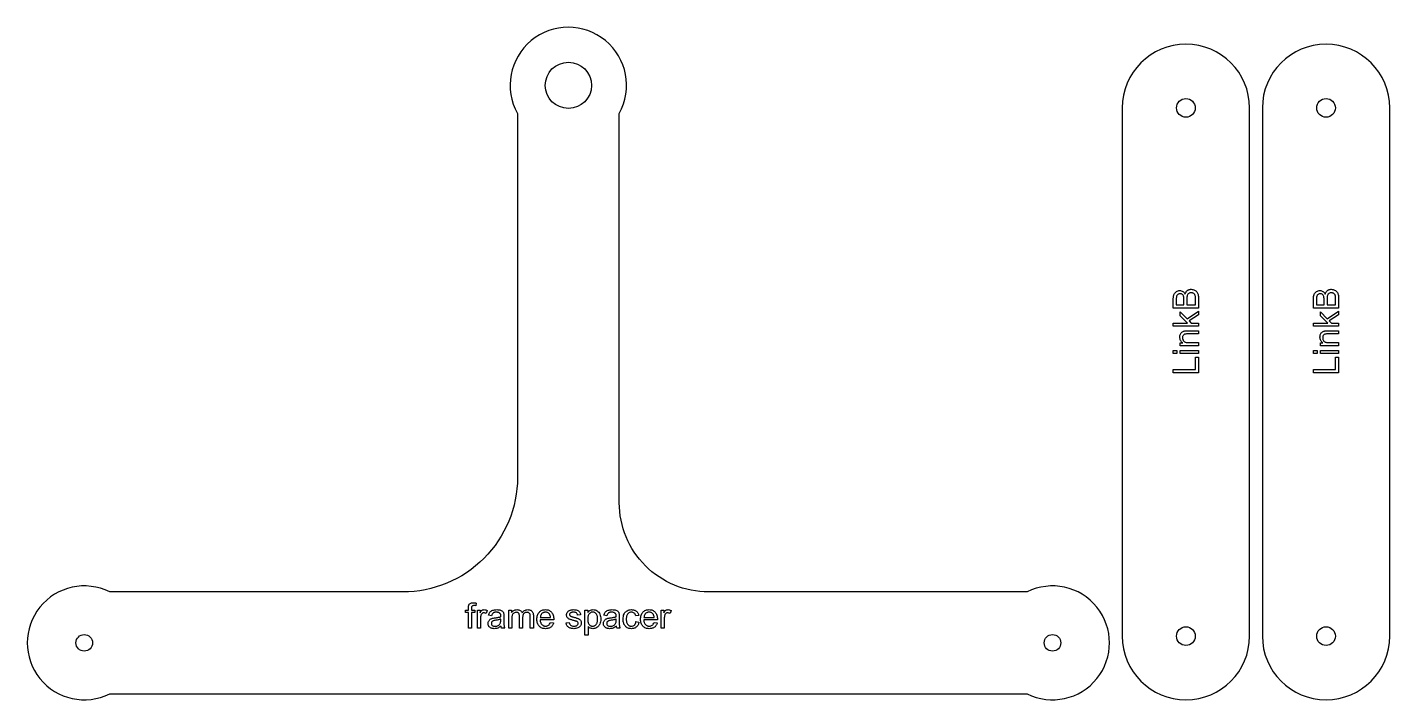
# Model space of a CAD drawing. Header units: millimetres. Extents: x 18 to 1175, y 18 to 1179.
# Drawn here: x 534 to 1175, y 18 to 335 of the extents above; entities that cross this region are included whole.
import ezdxf

# ---------------------------------------------------------------- set-up
doc = ezdxf.new("R2010")
doc.units = ezdxf.units.MM
doc.layers.add('cut', color=5, linetype='Continuous', true_color=0x0000ff)
doc.layers.add('line engraving', color=1, linetype='Continuous', true_color=0xff0000)

msp = doc.modelspace()

# ---------------------------------------------------------------- linework, layer by layer
at = {"layer": 'cut', "color": 5, "true_color": 0x0000ff}
for points in [[(812.5, 110.83), (812.5, 294.43, 1.695342), (764.55, 294.33), (764.55, 122.83, -0.414214), (710.55, 68.83), (572.5, 68.83, 1.618034), (572.5, 20.83), (1004.5, 20.83, 1.618034), (1004.5, 68.83), (854.5, 68.83, -0.414214)], [(1109.33, 297, 1), (1049.33, 297), (1049.33, 48, 1), (1109.33, 48)], [(1175.33, 297, 1), (1115.33, 297), (1115.33, 48, 1), (1175.33, 48)]]:
    msp.add_lwpolyline(points, format="xyb", close=True, dxfattribs=at)
for centre, radius in [((788.5, 307.63), 10.9), ((1079.33, 297), 4.4), ((1145.33, 297), 4.4), ((1079.33, 48), 4.4), ((1145.33, 48), 4.4), ((560.5, 44.83), 3.9), ((1016.5, 44.83), 3.9)]:
    msp.add_circle(centre, radius, dxfattribs=at)
at = {"layer": 'line engraving', "color": 1, "true_color": 0xff0000}
for points in [[(1085.26, 202.53), (1073.4, 202.53), (1073.4, 206.98), (1073.41, 207.31), (1073.42, 207.63), (1073.45, 207.92), (1073.49, 208.21), (1073.54, 208.47), (1073.6, 208.72), (1073.68, 208.95), (1073.76, 209.16), (1073.97, 209.55), (1074.22, 209.89), (1074.52, 210.19), (1074.87, 210.45), (1075.25, 210.65), (1075.64, 210.8), (1076.03, 210.88), (1076.44, 210.91), (1076.81, 210.89), (1077.17, 210.81), (1077.53, 210.68), (1077.87, 210.5), (1078.19, 210.27), (1078.47, 209.98), (1078.73, 209.64), (1078.95, 209.25), (1079.04, 209.51), (1079.14, 209.76), (1079.25, 209.99), (1079.38, 210.21), (1079.52, 210.4), (1079.67, 210.59), (1079.84, 210.76), (1080.03, 210.91), (1080.22, 211.04), (1080.42, 211.16), (1080.64, 211.26), (1080.86, 211.34), (1081.08, 211.41), (1081.32, 211.45), (1081.57, 211.48), (1081.82, 211.49), (1082.23, 211.46), (1082.63, 211.4), (1083.01, 211.29), (1083.37, 211.13), (1083.71, 210.95), (1084.01, 210.74), (1084.26, 210.51), (1084.48, 210.26), (1084.66, 209.99), (1084.82, 209.68), (1084.95, 209.34), (1085.06, 208.97), (1085.15, 208.55), (1085.21, 208.1), (1085.25, 207.6), (1085.26, 207.05), (1085.26, 202.53)], [(1078.38, 204.1), (1078.38, 206.67), (1078.38, 207.15), (1078.35, 207.56), (1078.31, 207.9), (1078.25, 208.16), (1078.14, 208.44), (1078.01, 208.69), (1077.85, 208.89), (1077.66, 209.06), (1077.44, 209.2), (1077.19, 209.29), (1076.92, 209.35), (1076.62, 209.37), (1076.33, 209.35), (1076.07, 209.3), (1075.82, 209.21), (1075.58, 209.08), (1075.37, 208.93), (1075.2, 208.74), (1075.07, 208.52), (1074.97, 208.27), (1074.93, 208.13), (1074.89, 207.96), (1074.87, 207.77), (1074.84, 207.56), (1074.82, 207.32), (1074.81, 207.06), (1074.8, 206.78), (1074.8, 206.47), (1074.8, 204.1), (1078.38, 204.1)], [(1083.86, 204.1), (1083.86, 207.05), (1083.86, 207.41), (1083.85, 207.7), (1083.83, 207.94), (1083.8, 208.12), (1083.75, 208.38), (1083.68, 208.62), (1083.59, 208.83), (1083.48, 209.03), (1083.36, 209.2), (1083.2, 209.36), (1083.03, 209.5), (1082.82, 209.63), (1082.6, 209.73), (1082.36, 209.8), (1082.1, 209.85), (1081.82, 209.86), (1081.5, 209.84), (1081.2, 209.78), (1080.93, 209.67), (1080.67, 209.52), (1080.44, 209.33), (1080.25, 209.12), (1080.1, 208.86), (1079.98, 208.58), (1079.9, 208.24), (1079.83, 207.84), (1079.8, 207.38), (1079.78, 206.84), (1079.78, 204.1), (1083.86, 204.1)], [(1151.26, 202.53), (1139.4, 202.53), (1139.4, 206.98), (1139.41, 207.31), (1139.42, 207.63), (1139.45, 207.92), (1139.49, 208.21), (1139.54, 208.47), (1139.6, 208.72), (1139.68, 208.95), (1139.76, 209.16), (1139.97, 209.55), (1140.22, 209.89), (1140.52, 210.19), (1140.87, 210.45), (1141.25, 210.65), (1141.64, 210.8), (1142.03, 210.88), (1142.44, 210.91), (1142.81, 210.89), (1143.17, 210.81), (1143.53, 210.68), (1143.87, 210.5), (1144.19, 210.27), (1144.47, 209.98), (1144.73, 209.64), (1144.95, 209.25), (1145.04, 209.51), (1145.14, 209.76), (1145.25, 209.99), (1145.38, 210.21), (1145.52, 210.4), (1145.67, 210.59), (1145.84, 210.76), (1146.03, 210.91), (1146.22, 211.04), (1146.42, 211.16), (1146.64, 211.26), (1146.86, 211.34), (1147.08, 211.41), (1147.32, 211.45), (1147.57, 211.48), (1147.82, 211.49), (1148.23, 211.46), (1148.63, 211.4), (1149.01, 211.29), (1149.37, 211.13), (1149.71, 210.95), (1150.01, 210.74), (1150.26, 210.51), (1150.48, 210.26), (1150.66, 209.99), (1150.82, 209.68), (1150.95, 209.34), (1151.06, 208.97), (1151.15, 208.55), (1151.21, 208.1), (1151.25, 207.6), (1151.26, 207.05), (1151.26, 202.53)], [(1144.38, 204.1), (1144.38, 206.67), (1144.38, 207.15), (1144.35, 207.56), (1144.31, 207.9), (1144.25, 208.16), (1144.14, 208.44), (1144.01, 208.69), (1143.85, 208.89), (1143.66, 209.06), (1143.44, 209.2), (1143.19, 209.29), (1142.92, 209.35), (1142.62, 209.37), (1142.33, 209.35), (1142.07, 209.3), (1141.82, 209.21), (1141.58, 209.08), (1141.37, 208.93), (1141.2, 208.74), (1141.07, 208.52), (1140.97, 208.27), (1140.93, 208.13), (1140.89, 207.96), (1140.87, 207.77), (1140.84, 207.56), (1140.82, 207.32), (1140.81, 207.06), (1140.8, 206.78), (1140.8, 206.47), (1140.8, 204.1), (1144.38, 204.1)], [(1149.86, 204.1), (1149.86, 207.05), (1149.86, 207.41), (1149.85, 207.7), (1149.83, 207.94), (1149.8, 208.12), (1149.75, 208.38), (1149.68, 208.62), (1149.59, 208.83), (1149.48, 209.03), (1149.36, 209.2), (1149.2, 209.36), (1149.03, 209.5), (1148.82, 209.63), (1148.6, 209.73), (1148.36, 209.8), (1148.1, 209.85), (1147.82, 209.86), (1147.5, 209.84), (1147.2, 209.78), (1146.93, 209.67), (1146.67, 209.52), (1146.44, 209.33), (1146.25, 209.12), (1146.1, 208.86), (1145.98, 208.58), (1145.9, 208.24), (1145.83, 207.84), (1145.8, 207.38), (1145.78, 206.84), (1145.78, 204.1), (1149.86, 204.1)], [(1085.26, 194.13), (1073.4, 194.13), (1073.4, 195.59), (1080.16, 195.59), (1076.67, 199.04), (1076.67, 200.92), (1079.86, 197.64), (1085.26, 201.25), (1085.26, 199.46), (1080.87, 196.62), (1081.86, 195.59), (1085.26, 195.59), (1085.26, 194.13)], [(1151.26, 194.13), (1139.4, 194.13), (1139.4, 195.59), (1146.16, 195.59), (1142.67, 199.04), (1142.67, 200.92), (1145.86, 197.64), (1151.26, 201.25), (1151.26, 199.46), (1146.87, 196.62), (1147.86, 195.59), (1151.26, 195.59), (1151.26, 194.13)], [(1085.26, 184.91), (1076.67, 184.91), (1076.67, 186.22), (1077.89, 186.22), (1077.56, 186.47), (1077.27, 186.75), (1077.03, 187.05), (1076.83, 187.38), (1076.67, 187.73), (1076.56, 188.12), (1076.5, 188.52), (1076.48, 188.96), (1076.49, 189.34), (1076.55, 189.7), (1076.63, 190.05), (1076.75, 190.38), (1076.91, 190.69), (1077.08, 190.95), (1077.27, 191.18), (1077.49, 191.36), (1077.72, 191.51), (1077.98, 191.63), (1078.26, 191.74), (1078.56, 191.81), (1078.8, 191.85), (1079.12, 191.87), (1079.51, 191.89), (1079.98, 191.89), (1085.26, 191.89), (1085.26, 190.44), (1080.04, 190.44), (1079.62, 190.43), (1079.26, 190.39), (1078.95, 190.34), (1078.7, 190.27), (1078.5, 190.17), (1078.31, 190.03), (1078.14, 189.86), (1078, 189.66), (1077.89, 189.44), (1077.8, 189.19), (1077.75, 188.93), (1077.74, 188.65), (1077.75, 188.42), (1077.77, 188.2), (1077.82, 187.99), (1077.89, 187.78), (1077.97, 187.59), (1078.07, 187.4), (1078.19, 187.22), (1078.33, 187.04), (1078.49, 186.89), (1078.69, 186.75), (1078.92, 186.63), (1079.18, 186.54), (1079.48, 186.46), (1079.81, 186.41), (1080.17, 186.38), (1080.57, 186.37), (1085.26, 186.37), (1085.26, 184.91)], [(1151.26, 184.91), (1142.67, 184.91), (1142.67, 186.22), (1143.89, 186.22), (1143.56, 186.47), (1143.27, 186.75), (1143.03, 187.05), (1142.83, 187.38), (1142.67, 187.73), (1142.56, 188.12), (1142.5, 188.52), (1142.48, 188.96), (1142.49, 189.34), (1142.55, 189.7), (1142.63, 190.05), (1142.75, 190.38), (1142.91, 190.69), (1143.08, 190.95), (1143.27, 191.18), (1143.49, 191.36), (1143.72, 191.51), (1143.98, 191.63), (1144.26, 191.74), (1144.56, 191.81), (1144.8, 191.85), (1145.12, 191.87), (1145.51, 191.89), (1145.98, 191.89), (1151.26, 191.89), (1151.26, 190.44), (1146.04, 190.44), (1145.62, 190.43), (1145.26, 190.39), (1144.95, 190.34), (1144.7, 190.27), (1144.5, 190.17), (1144.31, 190.03), (1144.14, 189.86), (1144, 189.66), (1143.89, 189.44), (1143.8, 189.19), (1143.75, 188.93), (1143.74, 188.65), (1143.75, 188.42), (1143.77, 188.2), (1143.82, 187.99), (1143.89, 187.78), (1143.97, 187.59), (1144.07, 187.4), (1144.19, 187.22), (1144.33, 187.04), (1144.49, 186.89), (1144.69, 186.75), (1144.92, 186.63), (1145.18, 186.54), (1145.48, 186.46), (1145.81, 186.41), (1146.17, 186.38), (1146.57, 186.37), (1151.26, 186.37), (1151.26, 184.91)], [(1075.08, 181.24), (1073.4, 181.24), (1073.4, 182.7), (1075.08, 182.7), (1075.08, 181.24)], [(1085.26, 181.24), (1076.67, 181.24), (1076.67, 182.7), (1085.26, 182.7), (1085.26, 181.24)], [(1141.08, 181.24), (1139.4, 181.24), (1139.4, 182.7), (1141.08, 182.7), (1141.08, 181.24)], [(1151.26, 181.24), (1142.67, 181.24), (1142.67, 182.7), (1151.26, 182.7), (1151.26, 181.24)], [(1085.26, 172.14), (1073.4, 172.14), (1073.4, 173.71), (1083.86, 173.71), (1083.86, 179.55), (1085.26, 179.55), (1085.26, 172.14)], [(1151.26, 172.14), (1139.4, 172.14), (1139.4, 173.71), (1149.86, 173.71), (1149.86, 179.55), (1151.26, 179.55), (1151.26, 172.14)], [(741.41, 51.7), (741.41, 59.16), (740.12, 59.16), (740.12, 60.29), (741.41, 60.29), (741.41, 61.2), (741.42, 61.61), (741.45, 61.96), (741.5, 62.25), (741.56, 62.49), (741.69, 62.76), (741.85, 63), (742.06, 63.22), (742.3, 63.41), (742.59, 63.56), (742.94, 63.67), (743.34, 63.74), (743.79, 63.76), (744.1, 63.75), (744.43, 63.72), (744.78, 63.68), (745.15, 63.61), (744.93, 62.34), (744.7, 62.38), (744.49, 62.41), (744.28, 62.42), (744.07, 62.43), (743.76, 62.41), (743.5, 62.35), (743.29, 62.27), (743.13, 62.14), (743.01, 61.97), (742.93, 61.74), (742.87, 61.44), (742.86, 61.08), (742.86, 60.29), (744.53, 60.29), (744.53, 59.16), (742.86, 59.16), (742.86, 51.7), (741.41, 51.7)], [(745.65, 51.7), (745.65, 60.29), (746.96, 60.29), (746.96, 58.99), (747.2, 59.41), (747.44, 59.75), (747.67, 60.01), (747.88, 60.19), (748.1, 60.32), (748.33, 60.41), (748.57, 60.47), (748.82, 60.48), (749.19, 60.45), (749.56, 60.37), (749.94, 60.22), (750.32, 60.01), (749.81, 58.66), (749.55, 58.8), (749.28, 58.9), (749.01, 58.96), (748.75, 58.98), (748.51, 58.96), (748.29, 58.91), (748.08, 58.82), (747.89, 58.69), (747.71, 58.53), (747.56, 58.35), (747.44, 58.14), (747.35, 57.9), (747.24, 57.5), (747.16, 57.08), (747.12, 56.65), (747.1, 56.2), (747.1, 51.7), (745.65, 51.7)], [(756.79, 52.76), (756.39, 52.44), (755.99, 52.17), (755.61, 51.95), (755.23, 51.79), (754.85, 51.66), (754.45, 51.58), (754.05, 51.52), (753.62, 51.5), (753.28, 51.52), (752.96, 51.55), (752.65, 51.6), (752.37, 51.68), (752.11, 51.77), (751.87, 51.89), (751.65, 52.03), (751.45, 52.2), (751.27, 52.37), (751.12, 52.57), (750.98, 52.77), (750.88, 52.98), (750.79, 53.21), (750.74, 53.45), (750.7, 53.7), (750.69, 53.96), (750.71, 54.27), (750.76, 54.57), (750.85, 54.85), (750.97, 55.12), (751.13, 55.36), (751.31, 55.59), (751.51, 55.78), (751.73, 55.95), (751.97, 56.1), (752.22, 56.23), (752.49, 56.34), (752.77, 56.43), (753.02, 56.49), (753.31, 56.54), (753.66, 56.6), (754.07, 56.65), (754.5, 56.7), (754.89, 56.76), (755.26, 56.82), (755.6, 56.88), (755.91, 56.94), (756.19, 57.01), (756.44, 57.08), (756.67, 57.15), (756.67, 57.29), (756.67, 57.4), (756.67, 57.48), (756.67, 57.53), (756.67, 57.75), (756.65, 57.94), (756.62, 58.12), (756.57, 58.29), (756.51, 58.44), (756.44, 58.57), (756.36, 58.69), (756.26, 58.78), (756.11, 58.9), (755.95, 59), (755.77, 59.09), (755.57, 59.16), (755.35, 59.21), (755.12, 59.25), (754.87, 59.27), (754.6, 59.28), (754.35, 59.27), (754.12, 59.26), (753.91, 59.23), (753.71, 59.19), (753.53, 59.14), (753.36, 59.08), (753.22, 59), (753.09, 58.92), (752.86, 58.7), (752.66, 58.42), (752.5, 58.07), (752.36, 57.64), (750.94, 57.84), (751.05, 58.27), (751.2, 58.66), (751.37, 59.01), (751.58, 59.31), (751.82, 59.58), (752.12, 59.81), (752.47, 60.01), (752.86, 60.18), (753.3, 60.31), (753.77, 60.41), (754.28, 60.46), (754.81, 60.48), (755.34, 60.47), (755.81, 60.42), (756.23, 60.34), (756.6, 60.22), (756.92, 60.09), (757.2, 59.93), (757.43, 59.76), (757.61, 59.57), (757.76, 59.36), (757.89, 59.13), (757.99, 58.87), (758.07, 58.58), (758.1, 58.36), (758.12, 58.06), (758.13, 57.69), (758.14, 57.24), (758.14, 55.3), (758.14, 54.81), (758.14, 54.38), (758.15, 53.99), (758.16, 53.64), (758.17, 53.34), (758.19, 53.09), (758.21, 52.89), (758.23, 52.73), (758.29, 52.46), (758.37, 52.2), (758.47, 51.95), (758.6, 51.7), (757.08, 51.7), (756.98, 51.93), (756.89, 52.19), (756.83, 52.46), (756.79, 52.76)], [(760.4, 51.7), (760.4, 60.29), (761.7, 60.29), (761.7, 59.08), (761.92, 59.38), (762.17, 59.65), (762.45, 59.89), (762.77, 60.1), (763.12, 60.27), (763.49, 60.39), (763.89, 60.46), (764.3, 60.48), (764.76, 60.46), (765.17, 60.38), (765.54, 60.26), (765.87, 60.09), (766.15, 59.87), (766.39, 59.61), (766.58, 59.32), (766.73, 58.98), (766.99, 59.33), (767.28, 59.64), (767.58, 59.9), (767.9, 60.11), (768.24, 60.27), (768.6, 60.39), (768.98, 60.46), (769.38, 60.48), (769.69, 60.47), (769.98, 60.44), (770.26, 60.38), (770.51, 60.31), (770.75, 60.21), (770.97, 60.09), (771.17, 59.94), (771.35, 59.78), (771.51, 59.59), (771.65, 59.37), (771.77, 59.14), (771.86, 58.88), (771.94, 58.59), (771.99, 58.28), (772.03, 57.95), (772.04, 57.6), (772.04, 51.7), (770.59, 51.7), (770.59, 57.11), (770.58, 57.52), (770.55, 57.86), (770.51, 58.15), (770.45, 58.37), (770.36, 58.55), (770.25, 58.72), (770.1, 58.86), (769.93, 58.99), (769.74, 59.09), (769.53, 59.16), (769.3, 59.21), (769.06, 59.22), (768.84, 59.21), (768.63, 59.18), (768.42, 59.14), (768.23, 59.07), (768.05, 58.99), (767.87, 58.88), (767.71, 58.76), (767.55, 58.62), (767.41, 58.46), (767.29, 58.27), (767.19, 58.07), (767.11, 57.84), (767.04, 57.58), (766.99, 57.31), (766.97, 57.01), (766.96, 56.69), (766.96, 51.7), (765.5, 51.7), (765.5, 57.28), (765.48, 57.74), (765.41, 58.13), (765.3, 58.46), (765.14, 58.74), (765.05, 58.85), (764.94, 58.95), (764.81, 59.03), (764.67, 59.1), (764.52, 59.15), (764.35, 59.19), (764.17, 59.21), (763.98, 59.22), (763.68, 59.2), (763.39, 59.14), (763.11, 59.04), (762.84, 58.9), (762.6, 58.72), (762.39, 58.5), (762.22, 58.24), (762.09, 57.95), (761.98, 57.61), (761.91, 57.19), (761.87, 56.71), (761.85, 56.16), (761.85, 51.7), (760.4, 51.7)], [(780.08, 54.47), (781.58, 54.28), (781.48, 53.96), (781.37, 53.66), (781.23, 53.37), (781.07, 53.11), (780.9, 52.86), (780.71, 52.63), (780.49, 52.42), (780.26, 52.23), (780.01, 52.06), (779.75, 51.91), (779.47, 51.79), (779.17, 51.69), (778.85, 51.61), (778.52, 51.55), (778.17, 51.52), (777.8, 51.5), (777.34, 51.52), (776.91, 51.58), (776.5, 51.67), (776.11, 51.79), (775.75, 51.96), (775.42, 52.16), (775.1, 52.39), (774.81, 52.67), (774.56, 52.97), (774.33, 53.3), (774.14, 53.67), (773.99, 54.06), (773.87, 54.48), (773.78, 54.93), (773.73, 55.41), (773.71, 55.92), (773.73, 56.45), (773.78, 56.94), (773.87, 57.41), (773.99, 57.85), (774.15, 58.25), (774.34, 58.63), (774.57, 58.97), (774.83, 59.29), (775.12, 59.57), (775.43, 59.81), (775.76, 60.02), (776.11, 60.18), (776.48, 60.32), (776.87, 60.41), (777.29, 60.47), (777.72, 60.48), (778.14, 60.47), (778.55, 60.41), (778.93, 60.32), (779.29, 60.19), (779.63, 60.03), (779.95, 59.82), (780.26, 59.59), (780.54, 59.31), (780.79, 59), (781.02, 58.66), (781.2, 58.3), (781.36, 57.9), (781.48, 57.47), (781.56, 57.01), (781.61, 56.53), (781.63, 56.01), (781.63, 55.94), (781.63, 55.85), (781.63, 55.74), (781.62, 55.62), (775.22, 55.62), (775.25, 55.28), (775.3, 54.96), (775.37, 54.65), (775.46, 54.37), (775.57, 54.11), (775.7, 53.87), (775.85, 53.65), (776.02, 53.45), (776.2, 53.28), (776.4, 53.12), (776.61, 53), (776.83, 52.89), (777.06, 52.81), (777.3, 52.75), (777.55, 52.71), (777.81, 52.7), (778.2, 52.73), (778.55, 52.81), (778.88, 52.94), (779.18, 53.12), (779.45, 53.36), (779.69, 53.67), (779.9, 54.04), (780.08, 54.47)], [(775.3, 56.82), (780.09, 56.82), (780.06, 57.08), (780.02, 57.33), (779.97, 57.56), (779.91, 57.77), (779.83, 57.96), (779.75, 58.14), (779.65, 58.3), (779.54, 58.45), (779.36, 58.64), (779.17, 58.81), (778.96, 58.96), (778.74, 59.08), (778.51, 59.17), (778.27, 59.23), (778.01, 59.27), (777.74, 59.29), (777.49, 59.28), (777.26, 59.24), (777.03, 59.19), (776.82, 59.12), (776.61, 59.02), (776.41, 58.91), (776.23, 58.77), (776.05, 58.62), (775.89, 58.44), (775.75, 58.25), (775.63, 58.05), (775.52, 57.83), (775.44, 57.6), (775.37, 57.35), (775.32, 57.09), (775.3, 56.82)], [(787.43, 54.26), (788.87, 54.49), (788.96, 54.08), (789.1, 53.72), (789.3, 53.42), (789.55, 53.16), (789.85, 52.96), (790.21, 52.82), (790.63, 52.73), (791.1, 52.7), (791.34, 52.71), (791.56, 52.73), (791.77, 52.76), (791.97, 52.8), (792.15, 52.86), (792.31, 52.93), (792.45, 53.01), (792.58, 53.11), (792.8, 53.32), (792.95, 53.55), (793.04, 53.8), (793.07, 54.07), (793.04, 54.3), (792.96, 54.51), (792.83, 54.69), (792.64, 54.85), (792.55, 54.9), (792.44, 54.95), (792.29, 55.01), (792.12, 55.07), (791.92, 55.13), (791.69, 55.2), (791.44, 55.27), (791.15, 55.34), (790.77, 55.44), (790.41, 55.53), (790.09, 55.63), (789.8, 55.72), (789.53, 55.8), (789.3, 55.88), (789.1, 55.96), (788.93, 56.04), (788.64, 56.2), (788.39, 56.39), (788.17, 56.61), (787.99, 56.86), (787.85, 57.12), (787.75, 57.4), (787.69, 57.7), (787.67, 58.01), (787.69, 58.29), (787.74, 58.56), (787.82, 58.82), (787.94, 59.07), (788.08, 59.31), (788.25, 59.52), (788.44, 59.71), (788.65, 59.89), (788.84, 60.01), (789.05, 60.12), (789.3, 60.22), (789.58, 60.31), (789.88, 60.39), (790.19, 60.44), (790.51, 60.47), (790.84, 60.48), (791.33, 60.47), (791.79, 60.41), (792.21, 60.32), (792.61, 60.19), (792.97, 60.03), (793.28, 59.85), (793.53, 59.64), (793.74, 59.4), (793.91, 59.13), (794.05, 58.82), (794.16, 58.47), (794.24, 58.07), (792.82, 57.88), (792.75, 58.19), (792.63, 58.47), (792.47, 58.71), (792.26, 58.91), (792, 59.08), (791.69, 59.19), (791.34, 59.26), (790.94, 59.29), (790.7, 59.28), (790.48, 59.27), (790.27, 59.24), (790.08, 59.2), (789.91, 59.16), (789.76, 59.1), (789.63, 59.03), (789.51, 58.95), (789.32, 58.78), (789.19, 58.59), (789.11, 58.39), (789.08, 58.18), (789.09, 58.04), (789.13, 57.91), (789.18, 57.79), (789.26, 57.67), (789.36, 57.56), (789.49, 57.45), (789.64, 57.36), (789.82, 57.28), (789.88, 57.26), (789.98, 57.23), (790.1, 57.19), (790.25, 57.15), (790.42, 57.1), (790.62, 57.04), (790.85, 56.98), (791.1, 56.91), (791.47, 56.81), (791.82, 56.71), (792.13, 56.62), (792.41, 56.53), (792.67, 56.45), (792.9, 56.37), (793.09, 56.3), (793.26, 56.23), (793.55, 56.09), (793.8, 55.91), (794.03, 55.7), (794.22, 55.47), (794.37, 55.2), (794.48, 54.91), (794.54, 54.58), (794.57, 54.22), (794.54, 53.86), (794.46, 53.52), (794.33, 53.18), (794.14, 52.85), (793.91, 52.55), (793.62, 52.28), (793.29, 52.05), (792.92, 51.86), (792.5, 51.7), (792.06, 51.59), (791.6, 51.53), (791.1, 51.5), (790.7, 51.52), (790.32, 51.55), (789.96, 51.6), (789.63, 51.68), (789.32, 51.78), (789.04, 51.9), (788.78, 52.04), (788.55, 52.2), (788.34, 52.38), (788.15, 52.59), (787.98, 52.82), (787.83, 53.06), (787.7, 53.33), (787.59, 53.62), (787.5, 53.93), (787.43, 54.26)], [(796.3, 48.41), (796.3, 60.29), (797.62, 60.29), (797.62, 59.17), (797.87, 59.48), (798.12, 59.75), (798.4, 59.97), (798.68, 60.16), (798.99, 60.3), (799.34, 60.4), (799.71, 60.46), (800.12, 60.48), (800.65, 60.45), (801.15, 60.34), (801.62, 60.17), (802.06, 59.92), (802.45, 59.61), (802.79, 59.23), (803.09, 58.81), (803.33, 58.32), (803.51, 57.79), (803.65, 57.24), (803.73, 56.66), (803.76, 56.06), (803.73, 55.42), (803.64, 54.81), (803.49, 54.23), (803.28, 53.68), (803.16, 53.43), (803.02, 53.19), (802.87, 52.96), (802.7, 52.75), (802.52, 52.56), (802.33, 52.38), (802.13, 52.21), (801.91, 52.07), (801.45, 51.82), (800.98, 51.64), (800.5, 51.54), (800.01, 51.5), (799.66, 51.52), (799.32, 51.58), (799, 51.68), (798.7, 51.81), (798.43, 51.98), (798.18, 52.16), (797.95, 52.36), (797.75, 52.59), (797.75, 48.41), (796.3, 48.41)], [(797.62, 55.95), (797.63, 55.54), (797.66, 55.17), (797.71, 54.82), (797.78, 54.5), (797.88, 54.21), (797.99, 53.94), (798.13, 53.71), (798.29, 53.49), (798.46, 53.31), (798.64, 53.15), (798.83, 53.01), (799.03, 52.9), (799.24, 52.81), (799.45, 52.75), (799.68, 52.71), (799.91, 52.7), (800.15, 52.71), (800.38, 52.75), (800.6, 52.82), (800.81, 52.91), (801.02, 53.02), (801.21, 53.16), (801.4, 53.33), (801.58, 53.52), (801.74, 53.74), (801.88, 53.99), (802, 54.27), (802.09, 54.57), (802.17, 54.9), (802.22, 55.26), (802.26, 55.65), (802.27, 56.07), (802.26, 56.46), (802.22, 56.84), (802.17, 57.18), (802.1, 57.5), (802, 57.8), (801.89, 58.07), (801.75, 58.31), (801.59, 58.53), (801.42, 58.72), (801.24, 58.88), (801.05, 59.02), (800.85, 59.14), (800.64, 59.23), (800.43, 59.29), (800.21, 59.33), (799.98, 59.34), (799.75, 59.33), (799.53, 59.29), (799.31, 59.22), (799.1, 59.13), (798.9, 59), (798.7, 58.85), (798.51, 58.68), (798.33, 58.47), (798.16, 58.24), (798.02, 57.99), (797.9, 57.71), (797.79, 57.41), (797.72, 57.08), (797.66, 56.73), (797.63, 56.35), (797.62, 55.95)], [(811.12, 52.76), (810.72, 52.44), (810.32, 52.17), (809.94, 51.95), (809.56, 51.79), (809.18, 51.66), (808.78, 51.58), (808.38, 51.52), (807.95, 51.5), (807.61, 51.52), (807.29, 51.55), (806.98, 51.6), (806.7, 51.68), (806.44, 51.77), (806.2, 51.89), (805.98, 52.03), (805.78, 52.2), (805.6, 52.37), (805.45, 52.57), (805.31, 52.77), (805.21, 52.98), (805.12, 53.21), (805.06, 53.45), (805.03, 53.7), (805.02, 53.96), (805.04, 54.27), (805.09, 54.57), (805.18, 54.85), (805.3, 55.12), (805.46, 55.36), (805.64, 55.59), (805.84, 55.78), (806.06, 55.95), (806.3, 56.1), (806.55, 56.23), (806.82, 56.34), (807.1, 56.43), (807.35, 56.49), (807.64, 56.54), (807.99, 56.6), (808.4, 56.65), (808.83, 56.7), (809.22, 56.76), (809.59, 56.82), (809.93, 56.88), (810.24, 56.94), (810.52, 57.01), (810.77, 57.08), (811, 57.15), (811, 57.29), (811, 57.4), (811, 57.48), (811, 57.53), (811, 57.75), (810.98, 57.94), (810.95, 58.12), (810.9, 58.29), (810.84, 58.44), (810.77, 58.57), (810.69, 58.69), (810.59, 58.78), (810.44, 58.9), (810.28, 59), (810.1, 59.09), (809.9, 59.16), (809.68, 59.21), (809.45, 59.25), (809.2, 59.27), (808.93, 59.28), (808.68, 59.27), (808.45, 59.26), (808.24, 59.23), (808.04, 59.19), (807.86, 59.14), (807.69, 59.08), (807.55, 59), (807.42, 58.92), (807.19, 58.7), (806.99, 58.42), (806.83, 58.07), (806.69, 57.64), (805.27, 57.84), (805.38, 58.27), (805.53, 58.66), (805.7, 59.01), (805.91, 59.31), (806.15, 59.58), (806.45, 59.81), (806.8, 60.01), (807.19, 60.18), (807.63, 60.31), (808.1, 60.41), (808.61, 60.46), (809.14, 60.48), (809.67, 60.47), (810.14, 60.42), (810.56, 60.34), (810.93, 60.22), (811.25, 60.09), (811.53, 59.93), (811.76, 59.76), (811.94, 59.57), (812.09, 59.36), (812.22, 59.13), (812.32, 58.87), (812.4, 58.58), (812.43, 58.36), (812.45, 58.06), (812.46, 57.69), (812.47, 57.24), (812.47, 55.3), (812.47, 54.81), (812.47, 54.38), (812.48, 53.99), (812.49, 53.64), (812.5, 53.34), (812.52, 53.09), (812.54, 52.89), (812.56, 52.73), (812.62, 52.46), (812.7, 52.2), (812.8, 51.95), (812.93, 51.7), (811.41, 51.7), (811.31, 51.93), (811.22, 52.19), (811.16, 52.46), (811.12, 52.76)], [(820.33, 54.85), (821.76, 54.66), (821.69, 54.3), (821.6, 53.96), (821.48, 53.64), (821.35, 53.34), (821.18, 53.06), (821, 52.8), (820.79, 52.56), (820.56, 52.34), (820.31, 52.15), (820.05, 51.98), (819.77, 51.83), (819.48, 51.71), (819.18, 51.62), (818.86, 51.56), (818.53, 51.52), (818.19, 51.5), (817.76, 51.52), (817.35, 51.58), (816.96, 51.67), (816.6, 51.79), (816.25, 51.95), (815.93, 52.15), (815.63, 52.39), (815.35, 52.66), (815.1, 52.96), (814.88, 53.3), (814.7, 53.66), (814.55, 54.06), (814.43, 54.49), (814.35, 54.95), (814.3, 55.44), (814.28, 55.96), (814.31, 56.64), (814.4, 57.27), (814.54, 57.85), (814.74, 58.4), (814.86, 58.65), (815, 58.89), (815.15, 59.11), (815.32, 59.31), (815.51, 59.5), (815.7, 59.67), (815.92, 59.82), (816.14, 59.96), (816.63, 60.19), (817.13, 60.35), (817.65, 60.45), (818.2, 60.48), (818.54, 60.47), (818.86, 60.44), (819.17, 60.38), (819.47, 60.31), (819.75, 60.21), (820.01, 60.09), (820.25, 59.94), (820.48, 59.78), (820.7, 59.59), (820.89, 59.38), (821.06, 59.16), (821.21, 58.92), (821.35, 58.66), (821.46, 58.38), (821.55, 58.08), (821.63, 57.77), (820.21, 57.55), (820.09, 57.95), (819.93, 58.31), (819.73, 58.6), (819.49, 58.85), (819.22, 59.04), (818.93, 59.18), (818.6, 59.26), (818.25, 59.29), (817.98, 59.27), (817.73, 59.24), (817.48, 59.18), (817.26, 59.09), (817.04, 58.98), (816.83, 58.84), (816.64, 58.68), (816.46, 58.5), (816.3, 58.29), (816.16, 58.05), (816.05, 57.78), (815.95, 57.48), (815.87, 57.15), (815.82, 56.8), (815.79, 56.41), (815.78, 56), (815.79, 55.58), (815.82, 55.2), (815.87, 54.84), (815.94, 54.51), (816.04, 54.21), (816.15, 53.94), (816.28, 53.7), (816.44, 53.49), (816.61, 53.3), (816.8, 53.14), (816.99, 53.01), (817.2, 52.9), (817.43, 52.81), (817.66, 52.75), (817.91, 52.71), (818.17, 52.7), (818.58, 52.73), (818.96, 52.83), (819.3, 53), (819.6, 53.23), (819.74, 53.37), (819.86, 53.53), (819.97, 53.7), (820.07, 53.89), (820.16, 54.11), (820.23, 54.33), (820.29, 54.58), (820.33, 54.85)], [(828.89, 54.47), (830.39, 54.28), (830.3, 53.96), (830.18, 53.66), (830.04, 53.37), (829.89, 53.11), (829.71, 52.86), (829.52, 52.63), (829.31, 52.42), (829.08, 52.23), (828.83, 52.06), (828.56, 51.91), (828.28, 51.79), (827.98, 51.69), (827.66, 51.61), (827.33, 51.55), (826.98, 51.52), (826.62, 51.5), (826.16, 51.52), (825.72, 51.58), (825.31, 51.67), (824.93, 51.79), (824.57, 51.96), (824.23, 52.16), (823.92, 52.39), (823.63, 52.67), (823.37, 52.97), (823.14, 53.3), (822.95, 53.67), (822.8, 54.06), (822.68, 54.48), (822.59, 54.93), (822.54, 55.41), (822.52, 55.92), (822.54, 56.45), (822.59, 56.94), (822.68, 57.41), (822.8, 57.85), (822.96, 58.25), (823.15, 58.63), (823.38, 58.97), (823.64, 59.29), (823.93, 59.57), (824.24, 59.81), (824.57, 60.02), (824.92, 60.18), (825.29, 60.32), (825.69, 60.41), (826.1, 60.47), (826.54, 60.48), (826.96, 60.47), (827.36, 60.41), (827.74, 60.32), (828.1, 60.19), (828.44, 60.03), (828.77, 59.82), (829.07, 59.59), (829.35, 59.31), (829.61, 59), (829.83, 58.66), (830.02, 58.3), (830.17, 57.9), (830.29, 57.47), (830.37, 57.01), (830.43, 56.53), (830.44, 56.01), (830.44, 55.94), (830.44, 55.85), (830.44, 55.74), (830.44, 55.62), (824.03, 55.62), (824.06, 55.28), (824.11, 54.96), (824.18, 54.65), (824.27, 54.37), (824.38, 54.11), (824.51, 53.87), (824.66, 53.65), (824.83, 53.45), (825.01, 53.28), (825.21, 53.12), (825.42, 53), (825.64, 52.89), (825.87, 52.81), (826.11, 52.75), (826.36, 52.71), (826.62, 52.7), (827.01, 52.73), (827.37, 52.81), (827.69, 52.94), (827.99, 53.12), (828.26, 53.36), (828.5, 53.67), (828.71, 54.04), (828.89, 54.47)], [(824.11, 56.82), (828.91, 56.82), (828.88, 57.08), (828.84, 57.33), (828.78, 57.56), (828.72, 57.77), (828.65, 57.96), (828.56, 58.14), (828.46, 58.3), (828.36, 58.45), (828.18, 58.64), (827.98, 58.81), (827.78, 58.96), (827.56, 59.08), (827.33, 59.17), (827.08, 59.23), (826.82, 59.27), (826.55, 59.29), (826.31, 59.28), (826.07, 59.24), (825.84, 59.19), (825.63, 59.12), (825.42, 59.02), (825.23, 58.91), (825.04, 58.77), (824.87, 58.62), (824.7, 58.44), (824.56, 58.25), (824.44, 58.05), (824.33, 57.83), (824.25, 57.6), (824.18, 57.35), (824.14, 57.09), (824.11, 56.82)], [(832.21, 51.7), (832.21, 60.29), (833.52, 60.29), (833.52, 58.99), (833.76, 59.41), (834, 59.75), (834.23, 60.01), (834.44, 60.19), (834.66, 60.32), (834.89, 60.41), (835.13, 60.47), (835.38, 60.48), (835.75, 60.45), (836.12, 60.37), (836.5, 60.22), (836.87, 60.01), (836.37, 58.66), (836.11, 58.8), (835.84, 58.9), (835.57, 58.96), (835.3, 58.98), (835.07, 58.96), (834.85, 58.91), (834.64, 58.82), (834.45, 58.69), (834.27, 58.53), (834.12, 58.35), (834, 58.14), (833.91, 57.9), (833.8, 57.5), (833.72, 57.08), (833.68, 56.65), (833.66, 56.2), (833.66, 51.7), (832.21, 51.7)], [(756.67, 56.01), (756.46, 55.93), (756.22, 55.85), (755.96, 55.78), (755.67, 55.71), (755.37, 55.64), (755.03, 55.58), (754.67, 55.52), (754.29, 55.46), (753.87, 55.39), (753.52, 55.32), (753.24, 55.25), (753.02, 55.17), (752.84, 55.08), (752.69, 54.97), (752.55, 54.84), (752.44, 54.7), (752.35, 54.54), (752.29, 54.37), (752.25, 54.19), (752.24, 54), (752.27, 53.72), (752.35, 53.47), (752.49, 53.24), (752.68, 53.03), (752.93, 52.86), (753.22, 52.74), (753.57, 52.67), (753.97, 52.64), (754.38, 52.67), (754.77, 52.74), (755.13, 52.85), (755.47, 53.01), (755.77, 53.21), (756.04, 53.45), (756.26, 53.72), (756.43, 54.02), (756.53, 54.3), (756.61, 54.63), (756.65, 55.02), (756.67, 55.48), (756.67, 56.01)], [(811, 56.01), (810.79, 55.93), (810.55, 55.85), (810.29, 55.78), (810, 55.71), (809.7, 55.64), (809.36, 55.58), (809, 55.52), (808.62, 55.46), (808.2, 55.39), (807.85, 55.32), (807.57, 55.25), (807.35, 55.17), (807.17, 55.08), (807.02, 54.97), (806.88, 54.84), (806.77, 54.7), (806.68, 54.54), (806.62, 54.37), (806.58, 54.19), (806.57, 54), (806.6, 53.72), (806.68, 53.47), (806.82, 53.24), (807.01, 53.03), (807.26, 52.86), (807.55, 52.74), (807.9, 52.67), (808.3, 52.64), (808.71, 52.67), (809.1, 52.74), (809.46, 52.85), (809.8, 53.01), (810.1, 53.21), (810.37, 53.45), (810.59, 53.72), (810.76, 54.02), (810.86, 54.3), (810.94, 54.63), (810.98, 55.02), (811, 55.48), (811, 56.01)]]:
    msp.add_lwpolyline(points, dxfattribs=at)

doc.saveas('drawing.dxf')
